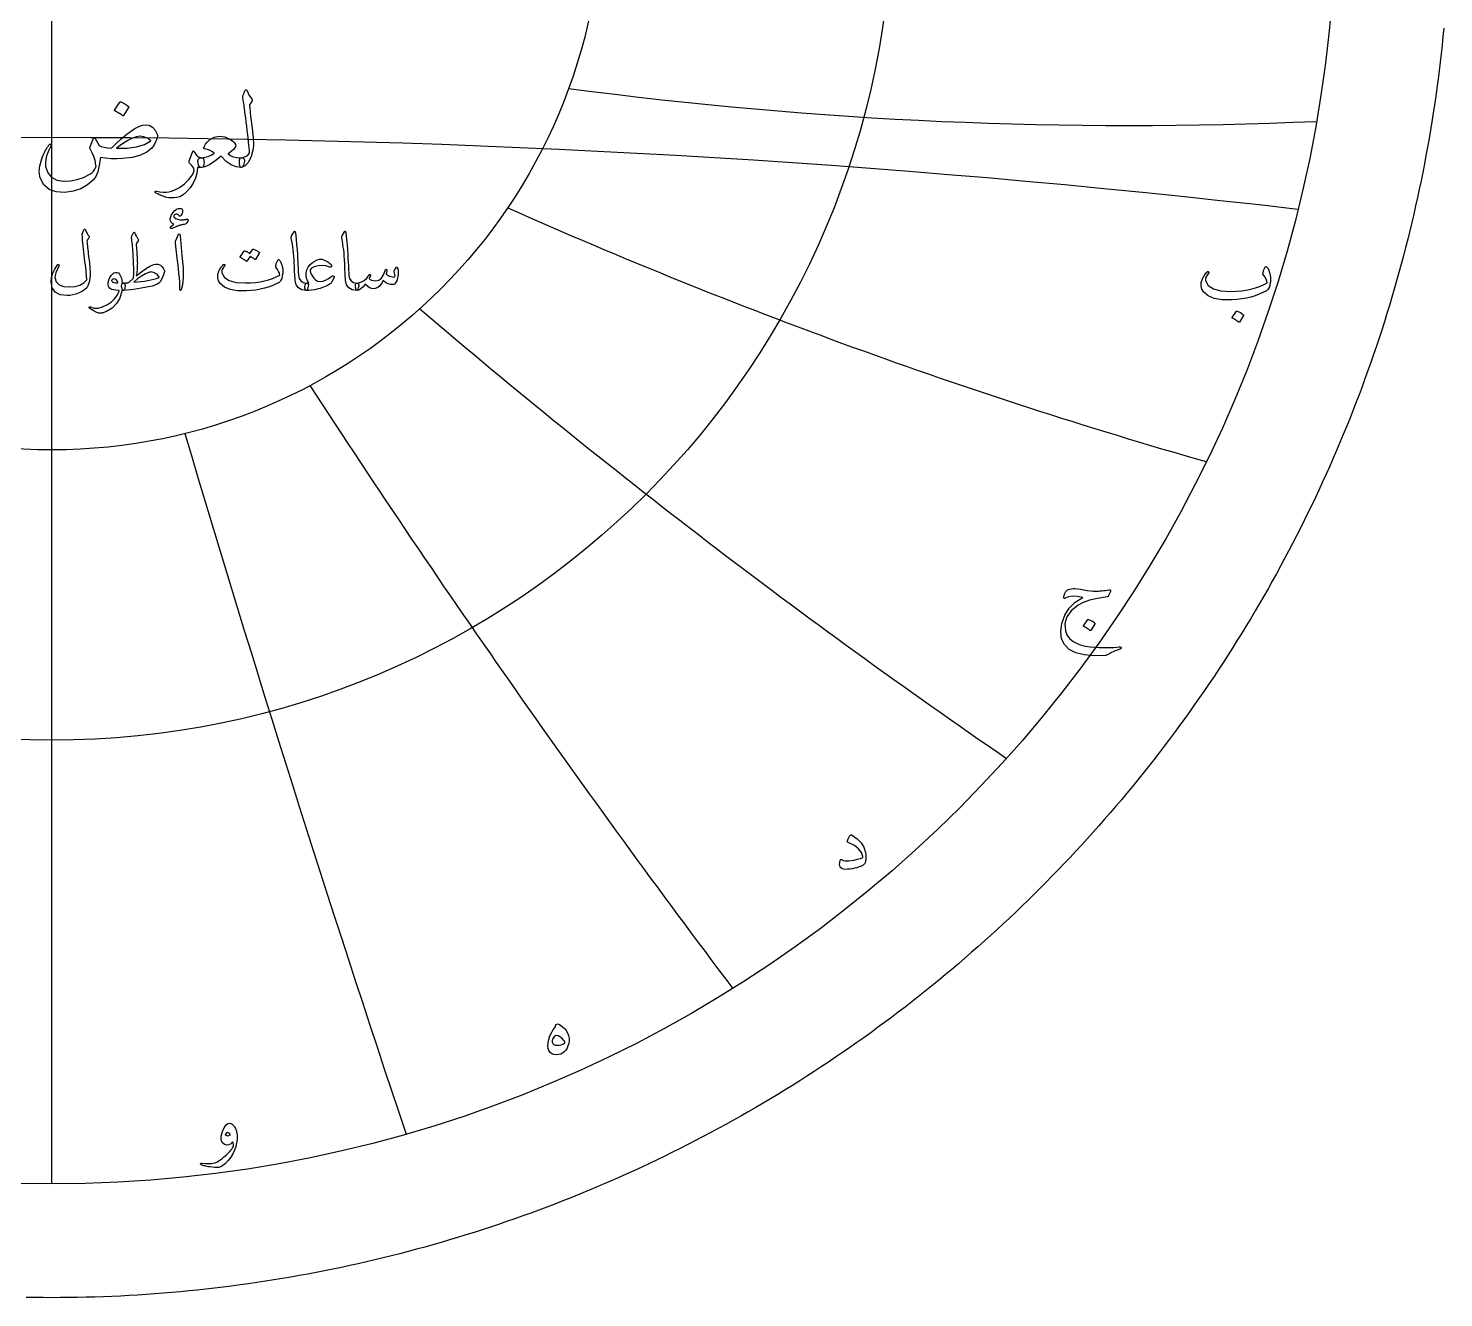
# Model space of a CAD drawing. Header units: millimetres. Extents: x -71 to 71, y -71 to 73.
# Drawn here: x -1.2 to 70.5, y -70.8 to -6.5 of the extents above; entities that cross this region are included whole.
import ezdxf

# ---------------------------------------------------------------- set-up
doc = ezdxf.new("R2010")
doc.units = ezdxf.units.MM
for name, color, linetype in [('CUT_OUTER', 1, 'Continuous'), ('ENGRAVE', 7, 'Continuous'), ('ENGRAVE_FINE', 8, 'Continuous'), ('TEXT', 5, 'Continuous')]:
    doc.layers.add(name, color=color, linetype=linetype)

msp = doc.modelspace()

# ---------------------------------------------------------------- linework, layer by layer
at = {"layer": 'CUT_OUTER'}
msp.add_lwpolyline([(70.463, -6.5037), (70.4218, -6.9359), (70.3779, -7.3679), (70.3313, -7.7996), (70.2822, -8.231), (70.2303, -8.6621), (70.1759, -9.0928), (70.1187, -9.5233), (70.059, -9.9533), (69.9966, -10.383), (69.9316, -10.8123), (69.8639, -11.2412), (69.7936, -11.6697), (69.7207, -12.0977), (69.6452, -12.5253), (69.567, -12.9524), (69.4862, -13.379), (69.4028, -13.8051), (69.3168, -14.2307), (69.2282, -14.6557), (69.137, -15.0802), (69.0431, -15.5042), (68.9467, -15.9275), (68.8477, -16.3502), (68.746, -16.7724), (68.6418, -17.1939), (68.535, -17.6147), (68.4257, -18.0349), (68.3137, -18.4544), (68.1992, -18.8733), (68.0821, -19.2914), (67.9625, -19.7087), (67.8403, -20.1254), (67.7155, -20.5413), (67.5882, -20.9564), (67.4583, -21.3707), (67.3259, -21.7842), (67.191, -22.1969), (67.0535, -22.6088), (66.9135, -23.0198), (66.771, -23.4299), (66.626, -23.8392), (66.4785, -24.2475), (66.3285, -24.655), (66.1759, -25.0615), (66.0209, -25.4671), (65.8634, -25.8717), (65.7034, -26.2753), (65.541, -26.678), (65.376, -27.0796), (65.2086, -27.4803), (65.0388, -27.8799), (64.8665, -28.2784), (64.6918, -28.6759), (64.5146, -29.0723), (64.335, -29.4676), (64.153, -29.8618), (63.9685, -30.2549), (63.7817, -30.6468), (63.5925, -31.0376), (63.4008, -31.4272), (63.2068, -31.8156), (63.0104, -32.2029), (62.8116, -32.5889), (62.6105, -32.9737), (62.407, -33.3572), (62.2011, -33.7395), (61.9929, -34.1205), (61.7824, -34.5003), (61.5695, -34.8787), (61.3544, -35.2558), (61.1369, -35.6316), (60.9171, -36.0061), (60.695, -36.3792), (60.4707, -36.7509), (60.244, -37.1213), (60.0151, -37.4902), (59.784, -37.8578), (59.5505, -38.2239), (59.3149, -38.5886), (59.077, -38.9518), (58.8369, -39.3135), (58.5945, -39.6738), (58.35, -40.0326), (58.1033, -40.3899), (57.8543, -40.7456), (57.6032, -41.0998), (57.35, -41.4525), (57.0946, -41.8036), (56.837, -42.1532), (56.5773, -42.5011), (56.3154, -42.8475), (56.0514, -43.1922), (55.7854, -43.5353), (55.5172, -43.8768), (55.2469, -44.2166), (54.9746, -44.5548), (54.7002, -44.8913), (54.4237, -45.226), (54.1451, -45.5591), (53.8646, -45.8905), (53.582, -46.2201), (53.2974, -46.548), (53.0108, -46.8742), (52.7222, -47.1986), (52.4316, -47.5212), (52.139, -47.842), (51.8444, -48.161), (51.548, -48.4782), (51.2495, -48.7936), (50.9492, -49.1072), (50.6469, -49.4188), (50.3427, -49.7287), (50.0366, -50.0366), (49.7287, -50.3427), (49.4188, -50.6469), (49.1072, -50.9492), (48.7936, -51.2495), (48.4782, -51.548), (48.161, -51.8444), (47.842, -52.139), (47.5212, -52.4316), (47.1986, -52.7222), (46.8742, -53.0108), (46.548, -53.2974), (46.2201, -53.582), (45.8905, -53.8646), (45.5591, -54.1451), (45.226, -54.4237), (44.8913, -54.7002), (44.5548, -54.9746), (44.2166, -55.2469), (43.8768, -55.5172), (43.5353, -55.7854), (43.1922, -56.0514), (42.8475, -56.3154), (42.5011, -56.5773), (42.1532, -56.837), (41.8036, -57.0946), (41.4525, -57.35), (41.0998, -57.6032), (40.7456, -57.8543), (40.3899, -58.1033), (40.0326, -58.35), (39.6738, -58.5945), (39.3135, -58.8369), (38.9518, -59.077), (38.5886, -59.3149), (38.2239, -59.5505), (37.8578, -59.784), (37.4902, -60.0151), (37.1213, -60.244), (36.7509, -60.4707), (36.3792, -60.695), (36.0061, -60.9171), (35.6316, -61.1369), (35.2558, -61.3544), (34.8787, -61.5695), (34.5003, -61.7824), (34.1205, -61.9929), (33.7395, -62.2011), (33.3572, -62.407), (32.9737, -62.6105), (32.5889, -62.8116), (32.2029, -63.0104), (31.8156, -63.2068), (31.4272, -63.4008), (31.0376, -63.5925), (30.6468, -63.7817), (30.2549, -63.9685), (29.8618, -64.153), (29.4676, -64.335), (29.0723, -64.5146), (28.6759, -64.6918), (28.2784, -64.8665), (27.8799, -65.0388), (27.4803, -65.2086), (27.0796, -65.376), (26.678, -65.541), (26.2753, -65.7034), (25.8717, -65.8634), (25.4671, -66.0209), (25.0615, -66.1759), (24.655, -66.3285), (24.2475, -66.4785), (23.8392, -66.626), (23.4299, -66.771), (23.0198, -66.9135), (22.6088, -67.0535), (22.1969, -67.191), (21.7842, -67.3259), (21.3707, -67.4583), (20.9564, -67.5882), (20.5413, -67.7155), (20.1254, -67.8403), (19.7087, -67.9625), (19.2914, -68.0821), (18.8733, -68.1992), (18.4544, -68.3137), (18.0349, -68.4257), (17.6147, -68.535), (17.1939, -68.6418), (16.7724, -68.746), (16.3502, -68.8477), (15.9275, -68.9467), (15.5042, -69.0431), (15.0802, -69.137), (14.6557, -69.2282), (14.2307, -69.3168), (13.8051, -69.4028), (13.379, -69.4862), (12.9524, -69.567), (12.5253, -69.6452), (12.0977, -69.7207), (11.6697, -69.7936), (11.2412, -69.8639), (10.8123, -69.9316), (10.383, -69.9966), (9.9533, -70.059), (9.5233, -70.1187), (9.0928, -70.1759), (8.6621, -70.2303), (8.231, -70.2822), (7.7996, -70.3313), (7.3679, -70.3779), (6.9359, -70.4218), (6.5037, -70.463), (6.0712, -70.5016), (5.6385, -70.5375), (5.2056, -70.5708), (4.7725, -70.6014), (4.3392, -70.6293), (3.9058, -70.6546), (3.4722, -70.6773), (3.0384, -70.6972), (2.6046, -70.7146), (2.1706, -70.7292), (1.7366, -70.7412), (1.3025, -70.7505), (0.8684, -70.7572), (0.4342, -70.7612), (0, -70.7625), (-0.4342, -70.7612), (-0.8684, -70.7572), (-1.3025, -70.7505)], dxfattribs=at)
at = {"layer": 'ENGRAVE'}
for points in [[(0, -65), (0, 65)], [(0, -65), (0, -27.8517)]]:
    msp.add_lwpolyline(points, dxfattribs=at)
for radius in [65, 42.5483, 27.8517]:
    msp.add_circle((0, 0), radius, dxfattribs=at)
for centre, radius, start, end in [((54.5227, 203.4815), 214.9135, 262.417015, 272.533859), ((131.6006, 227.939), 266.6182, 245.981211, 254.074686), ((248.0583, 248.0583), 353.3782, 229.514129, 235.584235), ((455.5937, 263.0372), 527.7922, 213.023024, 217.069762), ((1016.1392, 272.2737), 1052.8448, 196.5156277, 198.5389965)]:
    msp.add_arc(centre, radius, start, end, dxfattribs=at)
at = {"layer": 'ENGRAVE_FINE'}
msp.add_arc((0, -561.913), 549.8663, 83.412473, 96.587527, dxfattribs=at)
at = {"layer": 'TEXT'}
for points in [[(9.6718, -9.9263), (9.7089, -9.8365), (9.7378, -9.7654), (9.7584, -9.7128), (9.7708, -9.6788), (9.7804, -9.6571), (9.7927, -9.6416), (9.8079, -9.6323), (9.8258, -9.6293), (9.846, -9.6327), (9.8629, -9.643), (9.8763, -9.6602), (9.8862, -9.6843), (9.932, -9.8022), (9.9866, -9.9084), (10.0502, -10.0029), (10.1228, -10.0858), (10.143, -10.1122), (10.1489, -10.1421), (10.1403, -10.1755), (10.1173, -10.2123), (9.9963, -10.3828), (10.0045, -10.4591), (10.0127, -10.534), (10.021, -10.6076), (10.0292, -10.6798), (10.0375, -10.7506), (10.0457, -10.82), (10.054, -10.8881), (10.0623, -10.9548), (10.1382, -11.5721), (10.1846, -12.0548), (10.2015, -12.4026), (10.1888, -12.6158), (10.0849, -13.0025), (9.9495, -13.2881), (9.7824, -13.4727), (9.5838, -13.5563), (9.5782, -13.5563), (9.5728, -13.5563), (9.5672, -13.5563), (9.5618, -13.5563), (9.5291, -13.5253), (9.5081, -13.4545), (9.4988, -13.3438), (9.5013, -13.1933), (9.5064, -13.1376), (9.5219, -13.097), (9.5477, -13.0716), (9.5838, -13.0613), (9.7233, -13.0334), (9.8395, -12.9829), (9.9323, -12.9097), (10.0017, -12.8138), (9.9971, -12.6986), (9.9887, -12.5676), (9.9765, -12.4208), (9.9605, -12.2583), (9.9411, -12.0805), (9.9186, -11.8884), (9.893, -11.6818), (9.8643, -11.4608), (9.8378, -11.2435), (9.8134, -11.0483), (9.791, -10.875), (9.7708, -10.7238), (9.7532, -10.5945), (9.7391, -10.4873), (9.7285, -10.402), (9.7212, -10.3388), (9.6662, -10.0253), (9.6645, -9.9943), (9.6649, -9.9675), (9.6673, -9.9448), (9.6718, -9.9263)], [(3.4458, -10.2508), (3.4526, -10.2439), (3.4623, -10.2398), (3.4746, -10.2384), (3.4898, -10.2398), (3.5967, -10.2831), (3.6974, -10.336), (3.7919, -10.3986), (3.8803, -10.4708), (3.8888, -10.4818), (3.8926, -10.4928), (3.8916, -10.5038), (3.8857, -10.5148), (3.6273, -10.9328), (3.6176, -10.9427), (3.6052, -10.9451), (3.5901, -10.94), (3.5723, -10.9273), (3.5568, -10.9163), (3.5324, -10.8998), (3.499, -10.8778), (3.4567, -10.8503), (3.4048, -10.8173), (3.3426, -10.7788), (3.2701, -10.7348), (3.1873, -10.6853), (3.1762, -10.677), (3.1707, -10.6688), (3.1707, -10.6605), (3.1762, -10.6523)], [(4.7328, -11.3948), (4.9246, -11.4229), (5.0875, -11.513), (5.2216, -11.6649), (5.3268, -11.8788), (5.3384, -11.9606), (5.3295, -12.052), (5.2999, -12.1531), (5.2498, -12.2638), (5.192, -12.3703), (5.1398, -12.459), (5.093, -12.5298), (5.0518, -12.5828), (4.8111, -12.7808), (4.4853, -12.9348), (4.0741, -13.0448), (3.5777, -13.1108), (3.279, -13.1252), (2.9934, -13.119), (2.7208, -13.0922), (2.4612, -13.0448), (2.4001, -13.448), (2.321, -13.7721), (2.2241, -14.0172), (2.1093, -14.1833), (1.8081, -14.4393), (1.4657, -14.6301), (1.0821, -14.7556), (0.6573, -14.8158), (0.21, -14.7948), (-0.1471, -14.6659), (-0.4142, -14.429), (-0.5912, -14.0843), (-0.6064, -14.0308), (-0.6187, -13.9749), (-0.6284, -13.9167), (-0.6352, -13.856), (-0.6387, -13.7933), (-0.638, -13.7288), (-0.6332, -13.6626), (-0.6242, -13.5948), (-0.605, -13.4746), (-0.5802, -13.3562), (-0.55, -13.2395), (-0.5142, -13.1245), (-0.4733, -13.0116), (-0.4276, -12.9011), (-0.3771, -12.793), (-0.3217, -12.6873), (-0.2972, -12.6443), (-0.2729, -12.6034), (-0.249, -12.5645), (-0.2255, -12.5278), (-0.2026, -12.493), (-0.1808, -12.4604), (-0.16, -12.4298), (-0.1402, -12.4013), (-0.1262, -12.3851), (-0.1114, -12.3751), (-0.0959, -12.3713), (-0.0797, -12.3738), (-0.0626, -12.3803), (-0.0495, -12.3889), (-0.0406, -12.3995), (-0.0358, -12.4123), (-0.0344, -12.4267), (-0.0358, -12.4425), (-0.0399, -12.4597), (-0.0467, -12.4783), (-0.087, -12.5391), (-0.1251, -12.6061), (-0.1612, -12.6793), (-0.1952, -12.7588), (-0.2668, -12.9619), (-0.3107, -13.1534), (-0.3272, -13.3332), (-0.3163, -13.5013), (-0.2135, -13.8206), (-0.0261, -14.0526), (0.2458, -14.1973), (0.6022, -14.2548), (0.9467, -14.2386), (1.2815, -14.1736), (1.6067, -14.0598), (1.9223, -13.8973), (2.0175, -13.8295), (2.0996, -13.7474), (2.1687, -13.6508), (2.2248, -13.5398), (2.2313, -13.5243), (2.2344, -13.5054), (2.234, -13.483), (2.2302, -13.4573), (2.1818, -13.2111), (2.1189, -12.9953), (2.0415, -12.8096), (1.9497, -12.6543), (1.9315, -12.6257), (1.9209, -12.6006), (1.9178, -12.579), (1.9223, -12.5608), (2.0928, -12.1098), (2.1172, -12.0757), (2.1409, -12.0616), (2.1639, -12.0675), (2.1863, -12.0933), (2.3898, -12.4398), (2.4987, -12.4913), (2.6386, -12.5305), (2.8095, -12.5573), (3.0113, -12.5718), (3.2508, -12.3383), (3.4911, -12.1221), (3.7321, -11.9231), (3.9738, -11.7413), (4.2048, -11.5897), (4.4083, -11.4814), (4.5843, -11.4164), (4.7328, -11.3948)], [(5.0023, -12.2088), (4.8335, -12.0802), (4.6571, -12.0025), (4.4732, -11.9757), (4.2818, -11.9998), (4.0741, -12.073), (3.8362, -12.1936), (3.5681, -12.3617), (3.2698, -12.5773), (3.8132, -12.579), (4.2831, -12.5181), (4.6795, -12.3947), (5.0023, -12.2088)], [(9.5838, -13.0613), (9.6642, -13.0733), (9.7185, -13.1094), (9.7467, -13.1695), (9.7487, -13.2538), (9.7219, -13.384), (9.6855, -13.4779), (9.6394, -13.5353), (9.5838, -13.5563), (9.3304, -13.5332), (9.0764, -13.4311), (8.8217, -13.25), (8.5662, -12.9898), (8.2442, -13.2397), (7.9709, -13.4174), (7.7464, -13.5229), (7.5707, -13.5563), (7.5127, -13.5432), (7.4649, -13.504), (7.4274, -13.4387), (7.4003, -13.3473), (7.3923, -13.2263), (7.4181, -13.1383), (7.4776, -13.0833), (7.5707, -13.0613), (7.6555, -13.053), (7.7392, -13.0393), (7.8219, -13.02), (7.9035, -12.9953), (7.9841, -12.9647), (8.0637, -12.9279), (8.1422, -12.8849), (8.2197, -12.8358), (8.1245, -12.7581), (8.0094, -12.6955), (7.8743, -12.6481), (7.7193, -12.6158), (7.7052, -12.6099), (7.6959, -12.5979), (7.6914, -12.5797), (7.6918, -12.5553), (7.7179, -12.471), (7.7743, -12.3779), (7.8609, -12.2758), (7.9777, -12.1648), (8.2215, -12.0187), (8.4796, -11.9654), (8.7522, -12.0049), (9.0393, -12.1373), (9.1609, -12.2218), (9.2455, -12.305), (9.2929, -12.3868), (9.3033, -12.4673), (9.273, -12.5539), (9.1987, -12.6488), (9.0805, -12.7519), (8.9182, -12.8633), (9.0341, -12.9499), (9.1836, -13.0118), (9.3668, -13.0489), (9.5838, -13.0613)], [(6.9493, -13.2153), (7.1198, -12.7753), (7.1387, -12.7402), (7.1569, -12.723), (7.1744, -12.7237), (7.1913, -12.7423), (7.2373, -12.8193), (7.282, -12.8853), (7.3253, -12.9403), (7.3673, -12.9843), (7.4133, -13.0179), (7.4635, -13.042), (7.5178, -13.0564), (7.5762, -13.0613), (7.634, -13.0764), (7.6753, -13.1218), (7.7, -13.1974), (7.7083, -13.3033), (7.7, -13.4098), (7.6753, -13.4875), (7.634, -13.5363), (7.5762, -13.5563), (7.5319, -13.5583), (7.4869, -13.559), (7.4412, -13.5583), (7.3948, -13.5563), (7.3868, -13.5583), (7.3796, -13.5645), (7.3731, -13.5748), (7.3673, -13.5893), (7.3377, -13.8495), (7.2655, -14.1021), (7.1507, -14.3472), (6.9933, -14.5848), (6.8176, -14.7913), (6.6481, -14.9436), (6.4848, -15.0416), (6.3277, -15.0853), (6.1799, -15.0966), (6.0445, -15.0976), (5.9214, -15.0883), (5.8108, -15.0688), (5.7566, -15.0536), (5.6987, -15.0358), (5.637, -15.0151), (5.5715, -14.9918), (5.5026, -14.9649), (5.4306, -14.934), (5.3555, -14.8989), (5.2773, -14.8598), (5.2577, -14.8508), (5.2429, -14.8405), (5.2329, -14.8288), (5.2278, -14.8158), (5.2243, -14.7982), (5.225, -14.7841), (5.2298, -14.7735), (5.2387, -14.7663), (5.2504, -14.7597), (5.2635, -14.7566), (5.2779, -14.757), (5.2938, -14.7608), (5.467, -14.7958), (5.6293, -14.813), (5.7805, -14.8123), (5.9207, -14.7938), (6.0595, -14.7571), (6.1951, -14.7078), (6.3276, -14.6458), (6.457, -14.571), (6.5837, -14.4839), (6.7079, -14.3847), (6.8298, -14.2735), (6.9493, -14.1503), (7.039, -14.0378), (7.1101, -13.9261), (7.1627, -13.8151), (7.1967, -13.7048), (7.1868, -13.6278), (7.1459, -13.5398), (7.074, -13.4408), (6.9712, -13.3308), (6.9534, -13.307), (6.9437, -13.2799), (6.9424, -13.2493), (6.9493, -13.2153)], [(6.7506, -16.43), (6.6968, -16.4401), (6.6469, -16.4496), (6.6009, -16.4586), (6.5587, -16.4671), (6.5207, -16.4754), (6.4871, -16.4836), (6.4578, -16.4919), (6.4329, -16.5001), (6.4077, -16.5095), (6.3773, -16.5213), (6.3417, -16.5353), (6.3009, -16.5517), (6.255, -16.5706), (6.204, -16.5924), (6.1478, -16.617), (6.0864, -16.6445), (6.0614, -16.6528), (6.04, -16.6528), (6.0222, -16.6445), (6.0081, -16.628), (5.9996, -16.5875), (6.0235, -16.5403), (6.08, -16.4865), (6.1689, -16.4259), (6.1009, -16.3872), (6.0493, -16.3454), (6.0143, -16.3006), (5.9957, -16.2526), (5.9921, -16.1621), (6.0143, -16.0639), (6.0622, -15.9579), (6.1359, -15.8443), (6.2239, -15.7424), (6.3143, -15.672), (6.4074, -15.6331), (6.5031, -15.6256), (6.5564, -15.639), (6.5928, -15.6669), (6.6121, -15.7092), (6.6144, -15.7659), (6.6052, -15.8272), (6.5897, -15.8834), (6.568, -15.9345), (6.5402, -15.9804), (6.5123, -16.0126), (6.4866, -16.0268), (6.4628, -16.0229), (6.4412, -16.001), (6.4164, -15.9683), (6.3876, -15.9443), (6.3546, -15.9291), (6.3174, -15.9226), (6.2785, -15.9226), (6.2442, -15.9309), (6.2146, -15.9474), (6.1896, -15.9721), (6.1713, -16.002), (6.1658, -16.0299), (6.1733, -16.0557), (6.1937, -16.0794), (6.27, -16.1358), (6.3628, -16.1773), (6.4721, -16.2039), (6.5979, -16.2155), (6.6089, -16.2151), (6.6211, -16.214), (6.6347, -16.212), (6.6495, -16.2093), (6.6656, -16.2061), (6.683, -16.2026), (6.7017, -16.1989), (6.7217, -16.1949), (6.7433, -16.1909), (6.7629, -16.1871), (6.7805, -16.1837), (6.7959, -16.1804), (6.8096, -16.1777), (6.8217, -16.1758), (6.8323, -16.1746), (6.8413, -16.1743), (6.8583, -16.1761), (6.8723, -16.1815), (6.8831, -16.1905), (6.8908, -16.2031), (6.8957, -16.2152), (6.898, -16.2268), (6.8978, -16.2379), (6.8949, -16.2485), (6.855, -16.3233), (6.8176, -16.3784), (6.7828, -16.414), (6.7506, -16.43)], [(1.6191, -16.7105), (1.6263, -16.6979), (1.6356, -16.6888), (1.6469, -16.6834), (1.6603, -16.6816), (1.6737, -16.6839), (1.6851, -16.6909), (1.6943, -16.7025), (1.7016, -16.7188), (1.74, -16.8134), (1.781, -16.8951), (1.8245, -16.9639), (1.8707, -17.0199), (1.8844, -17.04), (1.8882, -17.0632), (1.8823, -17.0895), (1.8666, -17.1189), (1.8565, -17.1331), (1.847, -17.1467), (1.8379, -17.1599), (1.8294, -17.1725), (1.8214, -17.1844), (1.814, -17.1952), (1.807, -17.205), (1.8006, -17.2138), (1.7897, -17.2297), (1.782, -17.2488), (1.7774, -17.271), (1.7758, -17.2963), (1.7807, -17.3675), (1.7872, -17.4453), (1.7951, -17.5294), (1.8047, -17.6201), (1.8155, -17.7171), (1.8274, -17.8206), (1.8403, -17.9306), (1.8542, -18.047), (1.8698, -18.1631), (1.8836, -18.2723), (1.8956, -18.3746), (1.9058, -18.4698), (1.9144, -18.5584), (1.9217, -18.6405), (1.9278, -18.7162), (1.9326, -18.7854), (1.938, -18.9903), (1.9212, -19.1845), (1.8823, -19.3678), (1.8212, -19.5403), (1.7616, -19.6416), (1.6696, -19.7352), (1.5451, -19.821), (1.3881, -19.8991), (1.2179, -19.9638), (1.0581, -20.0095), (0.9085, -20.036), (0.7693, -20.0435), (0.4208, -19.9956), (0.1712, -19.8641), (0.0206, -19.6491), (-0.0309, -19.3505), (-0.0129, -19.128), (0.0454, -18.9102), (0.1439, -18.6969), (0.2826, -18.4884), (0.2931, -18.4763), (0.3042, -18.4688), (0.3158, -18.4659), (0.3279, -18.4678), (0.3408, -18.4727), (0.3506, -18.4791), (0.3573, -18.4871), (0.3609, -18.4966), (0.3635, -18.5108), (0.363, -18.5245), (0.3594, -18.5376), (0.3527, -18.5503), (0.2581, -18.7346), (0.1928, -18.8916), (0.157, -19.0213), (0.1506, -19.1236), (0.2194, -19.3441), (0.3682, -19.498), (0.5968, -19.5854), (0.9054, -19.6063), (1.1836, -19.5761), (1.42, -19.5062), (1.6147, -19.3967), (1.7676, -19.2474), (1.7643, -19.1753), (1.7588, -19.0911), (1.7509, -18.9949), (1.7408, -18.8864), (1.728, -18.7657), (1.7124, -18.6322), (1.694, -18.4862), (1.6727, -18.3275), (1.6526, -18.1638), (1.6335, -18.0027), (1.6155, -17.8441), (1.5984, -17.6881), (1.5827, -17.5347), (1.5685, -17.3839), (1.5559, -17.2357), (1.5448, -17.09), (1.5283, -16.9498), (1.5291, -16.9338), (1.5314, -16.9188), (1.5353, -16.9049), (1.5407, -16.892)], [(4.1353, -16.859), (4.1451, -16.8484), (4.1539, -16.8415), (4.1616, -16.8381), (4.1683, -16.8384), (4.1763, -16.842), (4.1838, -16.8487), (4.1907, -16.8585), (4.1972, -16.8714), (4.2234, -16.9271), (4.2482, -16.9786), (4.2718, -17.0261), (4.2941, -17.0694), (4.3154, -17.1081), (4.3359, -17.1416), (4.3556, -17.1699), (4.3746, -17.1931), (4.3885, -17.2122), (4.3931, -17.2323), (4.3885, -17.2535), (4.3746, -17.2756), (4.2921, -17.3788), (4.2815, -17.3965), (4.2745, -17.4169), (4.2712, -17.4399), (4.2714, -17.4654), (4.2848, -17.66), (4.2962, -17.8315), (4.3055, -17.9797), (4.3127, -18.1048), (4.3181, -18.2068), (4.322, -18.2863), (4.3243, -18.343), (4.3251, -18.377), (4.3242, -18.4776), (4.3215, -18.5729), (4.3169, -18.6632), (4.3106, -18.7483), (4.3028, -18.8282), (4.2936, -18.9029), (4.2832, -18.9726), (4.2714, -19.037), (4.5517, -18.8225), (4.7943, -18.6575), (4.9992, -18.542), (5.1666, -18.476), (5.2411, -18.4585), (5.3078, -18.4513), (5.3669, -18.4543), (5.4182, -18.4678), (5.4906, -18.5054), (5.5595, -18.5647), (5.6247, -18.6456), (5.6863, -18.7483), (5.6959, -18.7727), (5.6997, -18.8008), (5.6979, -18.8326), (5.6904, -18.8679), (5.6494, -18.9947), (5.6007, -19.1154), (5.5443, -19.2298), (5.4801, -19.3381), (5.4177, -19.4077), (5.3295, -19.4681), (5.2155, -19.5191), (5.0758, -19.5609), (4.8888, -19.6023), (4.703, -19.6398), (4.5186, -19.6734), (4.3354, -19.7032), (4.1537, -19.7288), (3.9739, -19.7501), (3.7959, -19.767), (3.6197, -19.7795), (3.5998, -19.7738), (3.5815, -19.7568), (3.5648, -19.7285), (3.5496, -19.6888), (3.5362, -19.64), (3.5289, -19.5928), (3.5279, -19.5472), (3.5331, -19.5031), (3.5447, -19.4647), (3.563, -19.4361), (3.588, -19.4173), (3.6197, -19.4083), (3.6618, -19.4059), (3.7017, -19.4031), (3.7392, -19.3997), (3.7744, -19.3959), (3.8072, -19.392), (3.8378, -19.3887), (3.866, -19.3858), (3.8919, -19.3835), (4.1229, -19.1608), (4.125, -19.1511), (4.1271, -19.1386), (4.1291, -19.1232), (4.1312, -19.1051), (4.1333, -19.0841), (4.1353, -19.0602), (4.1374, -19.0335), (4.1394, -19.004), (4.1412, -18.9719), (4.1425, -18.9375), (4.1433, -18.9007), (4.1436, -18.8617), (4.1436, -18.8206), (4.1436, -18.7776), (4.1436, -18.7329), (4.1436, -18.6864), (4.143, -18.6338), (4.1415, -18.5709), (4.1389, -18.4977), (4.1353, -18.4141), (4.1307, -18.3208), (4.125, -18.2182), (4.1183, -18.1063), (4.1106, -17.9851), (4.0928, -17.7162), (4.0765, -17.5035), (4.0618, -17.347), (4.0487, -17.2468), (4.0381, -17.1823), (4.0312, -17.1333), (4.0278, -17.0998), (4.0281, -17.0818), (4.0406, -17.0477), (4.0533, -17.0158), (4.0663, -16.9858), (4.0796, -16.958), (4.0932, -16.9317), (4.107, -16.9064), (4.121, -16.8822), (4.1353, -16.859)], [(6.3752, -17.0158), (6.4146, -16.9394), (6.4463, -16.9126), (6.4703, -16.9353), (6.4866, -17.0075), (6.5814, -18.0181), (6.6379, -18.6384), (6.6505, -19.1339), (6.6193, -19.5047), (6.5443, -19.7506), (6.5306, -19.7707), (6.5185, -19.7816), (6.508, -19.7831), (6.4989, -19.7754), (6.4917, -19.7633), (6.4866, -19.7475), (6.4835, -19.7282), (6.4824, -19.7053), (6.4824, -19.5266), (6.4742, -19.3371), (6.4577, -19.1368), (6.4329, -18.9256), (6.4275, -18.8705), (6.4113, -18.7214), (6.3842, -18.4786), (6.3463, -18.1419), (6.2556, -17.3953), (6.2535, -17.3556), (6.2556, -17.3189), (6.2618, -17.2854), (6.2721, -17.255)], [(12.2657, -16.8095), (12.2737, -16.7971), (12.2812, -16.7889), (12.2881, -16.7848), (12.2946, -16.7848), (12.3044, -16.7902), (12.3131, -16.8064), (12.3209, -16.8335), (12.3276, -16.8714), (12.3616, -17.1795), (12.3894, -17.4643), (12.4111, -17.726), (12.4266, -17.9645), (12.4365, -18.1684), (12.4456, -18.3512), (12.454, -18.5129), (12.4616, -18.6534), (12.4682, -18.7727), (12.4735, -18.871), (12.4775, -18.9481), (12.4802, -19.004), (12.5168, -19.1716), (12.5978, -19.2948), (12.723, -19.3737), (12.8927, -19.4083), (12.9399, -19.4206), (12.97, -19.4495), (12.9832, -19.4949), (12.9793, -19.5568), (12.96, -19.6542), (12.9391, -19.7238), (12.9167, -19.7656), (12.8927, -19.7795), (12.654, -19.7481), (12.4781, -19.6537), (12.3652, -19.4964), (12.3152, -19.2763), (12.3073, -19.1709), (12.3002, -19.0654), (12.2939, -18.9595), (12.2884, -18.8534), (12.2833, -18.7471), (12.2786, -18.6405), (12.2741, -18.5336), (12.2698, -18.4265), (12.2621, -18.2222), (12.2513, -18.0382), (12.2373, -17.8747), (12.2203, -17.7314), (12.2002, -17.5939), (12.177, -17.4473), (12.1507, -17.2917), (12.1213, -17.1271), (12.1174, -17.0975), (12.1182, -17.0704), (12.1236, -17.0459), (12.1337, -17.024)], [(14.8191, -16.8095), (14.8271, -16.7971), (14.8345, -16.7889), (14.8415, -16.7848), (14.8479, -16.7848), (14.8577, -16.7902), (14.8665, -16.8064), (14.8742, -16.8335), (14.8809, -16.8714), (14.915, -17.1795), (14.9428, -17.4643), (14.9645, -17.726), (14.9799, -17.9645), (14.9899, -18.1684), (14.999, -18.3512), (15.0074, -18.5129), (15.015, -18.6534), (15.0216, -18.7727), (15.0269, -18.871), (15.0309, -18.9481), (15.0336, -19.004), (15.0702, -19.1716), (15.1511, -19.2948), (15.2764, -19.3737), (15.4461, -19.4083), (15.4932, -19.4206), (15.5234, -19.4495), (15.5366, -19.4949), (15.5327, -19.5568), (15.5134, -19.6542), (15.4925, -19.7238), (15.47, -19.7656), (15.4461, -19.7795), (15.2073, -19.7481), (15.0315, -19.6537), (14.9186, -19.4964), (14.8686, -19.2763), (14.8607, -19.1709), (14.8536, -19.0654), (14.8473, -18.9595), (14.8418, -18.8534), (14.8367, -18.7471), (14.832, -18.6405), (14.8274, -18.5336), (14.8232, -18.4265), (14.8155, -18.2222), (14.8046, -18.0382), (14.7907, -17.8747), (14.7737, -17.7314), (14.7536, -17.5939), (14.7304, -17.4473), (14.7041, -17.2917), (14.6747, -17.1271), (14.6708, -17.0975), (14.6716, -17.0704), (14.677, -17.0459), (14.6871, -17.024)], [(10.1702, -17.6964), (10.1753, -17.6912), (10.1826, -17.6881), (10.1918, -17.6871), (10.2032, -17.6881), (10.2438, -17.7033), (10.2831, -17.7201), (10.3211, -17.7384), (10.3579, -17.7583), (10.3936, -17.7799), (10.4285, -17.8036), (10.4627, -17.8294), (10.4961, -17.8573), (10.5025, -17.8658), (10.5053, -17.8748), (10.5046, -17.8843), (10.5002, -17.8944), (10.3022, -18.2079), (10.2968, -18.212), (10.2888, -18.212), (10.2782, -18.2079), (10.2651, -18.1996), (10.256, -18.192), (10.2413, -18.1816), (10.221, -18.1683), (10.1949, -18.1522), (10.163, -18.133), (10.1248, -18.1104), (10.0805, -18.0845), (10.0299, -18.0553), (9.8732, -18.2986), (9.866, -18.3061), (9.8567, -18.3079), (9.8453, -18.304), (9.8319, -18.2945), (9.8203, -18.2863), (9.802, -18.2739), (9.777, -18.2574), (9.7453, -18.2368), (9.7064, -18.212), (9.6597, -18.1831), (9.6053, -18.1501), (9.5432, -18.113), (9.5367, -18.1068), (9.5339, -18.1006), (9.5347, -18.0944), (9.5391, -18.0883), (9.7412, -17.7871), (9.7463, -17.782), (9.7536, -17.7789), (9.7628, -17.7778), (9.7742, -17.7789), (9.8087, -17.7901), (9.8422, -17.8031), (9.8747, -17.8179), (9.9062, -17.8346), (9.9366, -17.8527), (9.966, -17.8722), (9.9944, -17.893), (10.0217, -17.915)], [(11.5149, -18.245), (11.5427, -18.2798), (11.568, -18.3182), (11.5911, -18.3602), (11.6119, -18.4059), (11.6303, -18.4549), (11.6464, -18.5069), (11.6602, -18.5621), (11.6717, -18.6204), (11.6866, -18.7374), (11.6903, -18.8534), (11.6825, -18.9684), (11.6634, -19.0824), (11.6346, -19.184), (11.5974, -19.2659), (11.5521, -19.3283), (11.4984, -19.3711), (11.3283, -19.4611), (11.1478, -19.5413), (10.957, -19.6117), (10.7559, -19.6723), (10.5445, -19.7225), (10.3228, -19.762), (10.0908, -19.7906), (9.8484, -19.8084), (9.3942, -19.8037), (9.0214, -19.7403), (8.73, -19.6181), (8.5202, -19.4371), (8.4341, -19.2956), (8.3944, -19.1432), (8.4011, -18.98), (8.4542, -18.806), (8.4721, -18.7685), (8.4929, -18.7302), (8.5164, -18.6911), (8.5429, -18.6513), (8.5721, -18.6107), (8.6042, -18.5693), (8.6392, -18.5272), (8.6769, -18.4843), (8.6896, -18.4721), (8.7027, -18.4647), (8.7164, -18.4618), (8.7306, -18.4636), (8.7401, -18.4672), (8.7481, -18.4739), (8.7545, -18.4837), (8.7594, -18.4966), (8.7618, -18.5087), (8.7605, -18.5203), (8.7556, -18.5314), (8.7471, -18.542), (8.7117, -18.584), (8.68, -18.6276), (8.6519, -18.6727), (8.6274, -18.7194), (8.6107, -18.764), (8.6017, -18.807), (8.6004, -18.8485), (8.6068, -18.8885), (8.7357, -19.1218), (8.9781, -19.2855), (9.3338, -19.3796), (9.8031, -19.4041), (10.061, -19.3942), (10.3068, -19.3727), (10.5405, -19.3395), (10.7621, -19.2948), (10.9719, -19.2385), (11.17, -19.1706), (11.3565, -19.091), (11.5314, -18.9999), (11.5144, -18.9148), (11.4758, -18.8204), (11.4154, -18.7168), (11.3334, -18.6039), (11.3309, -18.5931), (11.3314, -18.5729), (11.335, -18.5436), (11.3417, -18.5049), (11.3435, -18.501), (11.3448, -18.4977), (11.3456, -18.4948), (11.3458, -18.4925), (11.3592, -18.4399), (11.3788, -18.3811), (11.4046, -18.3162), (11.4366, -18.245), (11.4507, -18.2233), (11.4685, -18.2161), (11.4899, -18.2233), (11.5149, -18.245)], [(14.2828, -19.1071), (14.1714, -19.3546), (14.1573, -19.3791), (14.1436, -19.399), (14.1304, -19.4142), (14.1178, -19.4248), (14.0536, -19.4687), (13.9848, -19.5098), (13.9113, -19.5481), (13.8332, -19.5836), (13.7507, -19.6167), (13.6641, -19.648), (13.5733, -19.6775), (13.4784, -19.7053), (13.3011, -19.7486), (13.1443, -19.7754), (13.0082, -19.7857), (12.8927, -19.7795), (12.8486, -19.7594), (12.8195, -19.7197), (12.8053, -19.6604), (12.8061, -19.5815), (12.8166, -19.5103), (12.8318, -19.4578), (12.8517, -19.4237), (12.8762, -19.4083), (12.8803, -19.4083), (12.8844, -19.4083), (12.8886, -19.4083), (12.8927, -19.4083), (12.9234, -19.4113), (12.9535, -19.4124), (12.9832, -19.4113), (13.0123, -19.4083), (12.9623, -19.3343), (12.9236, -19.2525), (12.8963, -19.1631), (12.8803, -19.0659), (12.878, -18.8919), (12.9082, -18.7369), (12.9708, -18.601), (13.0659, -18.4843), (13.1884, -18.3752), (13.3083, -18.2914), (13.4256, -18.2329), (13.5403, -18.1996), (13.6641, -18.1999), (13.8043, -18.246), (13.9611, -18.3381), (14.1343, -18.476), (14.1539, -18.4974), (14.1632, -18.5203), (14.1622, -18.5448), (14.1508, -18.5709), (14.1346, -18.591), (14.1147, -18.6018), (14.0913, -18.6034), (14.0642, -18.5956), (13.8701, -18.5394), (13.6754, -18.5193), (13.4802, -18.5353), (13.2846, -18.5874), (13.207, -18.6201), (13.1474, -18.6565), (13.1059, -18.6964), (13.0824, -18.74), (13.0768, -18.7952), (13.0928, -18.8658), (13.1304, -18.9519), (13.1897, -19.0535), (13.2619, -19.1561), (13.3299, -19.2329), (13.3939, -19.284), (13.4537, -19.3093), (13.5839, -19.3221), (13.7146, -19.3072), (13.8458, -19.2644), (13.9776, -19.1938), (14.0972, -19.1113), (14.1591, -19.0721), (14.2086, -19.0494), (14.2457, -19.0432), (14.2704, -19.0535), (14.2805, -19.0661), (14.2859, -19.0793), (14.2867, -19.0929), (14.2828, -19.1071)], [(17.4467, -18.6039), (17.4557, -18.5977), (17.4663, -18.5998), (17.4784, -18.6101), (17.4921, -18.6286), (17.5068, -18.6601), (17.5178, -18.7049), (17.5253, -18.7632), (17.5292, -18.8349), (17.5305, -18.9163), (17.5261, -18.9958), (17.516, -19.0731), (17.5003, -19.1484), (17.4544, -19.2948), (17.4034, -19.4), (17.3472, -19.4639), (17.2858, -19.4866), (17.1407, -19.4781), (17.0063, -19.4402), (16.8829, -19.3729), (16.7702, -19.2763), (16.6928, -19.4286), (16.6011, -19.5475), (16.4948, -19.6328), (16.3742, -19.6846), (16.2476, -19.696), (16.1195, -19.664), (15.9898, -19.5887), (15.8586, -19.4701), (15.7523, -19.6055), (15.6482, -19.7022), (15.5461, -19.7602), (15.4461, -19.7795), (15.426, -19.7682), (15.4069, -19.7341), (15.3888, -19.6774), (15.3718, -19.598), (15.3656, -19.5196), (15.3759, -19.4619), (15.4028, -19.4248), (15.4461, -19.4083), (15.6363, -19.3652), (15.8029, -19.2814), (15.9457, -19.1569), (16.0648, -18.9916), (16.0713, -18.9826), (16.0782, -18.9762), (16.0857, -18.9723), (16.0937, -18.971), (16.1035, -18.972), (16.1123, -18.9751), (16.12, -18.9803), (16.1267, -18.9875), (16.1306, -19.0097), (16.1215, -19.0473), (16.0996, -19.1004), (16.0648, -19.169), (16.1104, -19.2219), (16.1813, -19.2608), (16.2775, -19.2858), (16.3989, -19.2969), (16.5503, -19.2652), (16.6825, -19.1618), (16.7957, -18.9867), (16.8898, -18.74), (16.8945, -18.7274), (16.9001, -18.7183), (16.9068, -18.7129), (16.9146, -18.7111), (16.9262, -18.7122), (16.9362, -18.7153), (16.9447, -18.7204), (16.9517, -18.7276), (16.9568, -18.7379), (16.9599, -18.7483), (16.961, -18.7586), (16.9599, -18.7689), (16.9187, -18.9421), (16.9669, -18.9849), (17.0249, -19.0226), (17.0927, -19.0551), (17.1703, -19.0824), (17.2459, -19.1002), (17.3033, -19.104), (17.3428, -19.094), (17.3642, -19.07), (17.3711, -19.0334), (17.3673, -18.9813), (17.3526, -18.9138), (17.3271, -18.8308), (17.3314, -18.8073), (17.3528, -18.7617), (17.3913, -18.6939), (17.4467, -18.6039)], [(61.51, -18.5948), (61.5395, -18.6319), (61.5666, -18.6729), (61.5912, -18.7177), (61.6134, -18.7664), (61.633, -18.8186), (61.6502, -18.8742), (61.6649, -18.933), (61.6772, -18.9952), (61.6931, -19.12), (61.697, -19.2438), (61.6887, -19.3664), (61.6684, -19.488), (61.6376, -19.5963), (61.598, -19.6838), (61.5496, -19.7503), (61.4924, -19.796), (61.3109, -19.892), (61.1184, -19.9775), (60.9149, -20.0526), (60.7004, -20.1172), (60.4749, -20.1708), (60.2384, -20.2129), (59.9909, -20.2434), (59.7324, -20.2624), (59.2478, -20.2574), (58.8502, -20.1898), (58.5394, -20.0594), (58.3156, -19.8664), (58.2237, -19.7154), (58.1814, -19.5529), (58.1885, -19.3788), (58.2452, -19.1932), (58.2643, -19.1532), (58.2864, -19.1123), (58.3116, -19.0707), (58.3398, -19.0282), (58.371, -18.9849), (58.4052, -18.9407), (58.4425, -18.8958), (58.4828, -18.85), (58.4962, -18.8371), (58.5103, -18.8291), (58.5248, -18.8261), (58.54, -18.828), (58.5501, -18.8318), (58.5587, -18.839), (58.5655, -18.8494), (58.5708, -18.8632), (58.5732, -18.8761), (58.5719, -18.8885), (58.5666, -18.9003), (58.5576, -18.9116), (58.5199, -18.9564), (58.4861, -19.0029), (58.4561, -19.051), (58.43, -19.1008), (58.4121, -19.1484), (58.4025, -19.1943), (58.4011, -19.2386), (58.408, -19.2812), (58.5455, -19.5301), (58.804, -19.7047), (59.1835, -19.8051), (59.684, -19.8312), (59.9591, -19.8206), (60.2213, -19.7976), (60.4706, -19.7623), (60.707, -19.7146), (60.9307, -19.6545), (61.142, -19.582), (61.341, -19.4972), (61.5276, -19.4), (61.5094, -19.3092), (61.4682, -19.2086), (61.4038, -19.098), (61.3164, -18.9776), (61.3136, -18.966), (61.3142, -18.9446), (61.318, -18.9132), (61.3252, -18.872), (61.3271, -18.8679), (61.3285, -18.8643), (61.3293, -18.8613), (61.3296, -18.8588), (61.3439, -18.8027), (61.3648, -18.74), (61.3923, -18.6707), (61.4264, -18.5948), (61.4415, -18.5717), (61.4605, -18.564), (61.4833, -18.5717), (61.51, -18.5948)], [(3.5372, -19.8249), (3.4405, -20.1644), (3.2783, -20.4488), (3.0507, -20.678), (2.7576, -20.852), (2.7166, -20.8697), (2.6761, -20.8855), (2.6361, -20.8996), (2.5967, -20.9118), (2.558, -20.922), (2.5204, -20.9299), (2.4838, -20.9354), (2.4482, -20.9386), (2.3595, -20.926), (2.2419, -20.8798), (2.0955, -20.8002), (1.9202, -20.687), (1.9014, -20.6708), (1.8903, -20.655), (1.8869, -20.6398), (1.8913, -20.6251), (1.9011, -20.6138), (1.914, -20.6086), (1.93, -20.6097), (1.9491, -20.6169), (2.1313, -20.6759), (2.3358, -20.6757), (2.5624, -20.6161), (2.8112, -20.4973), (3.0143, -20.3593), (3.1824, -20.1972), (3.3155, -20.0108), (3.4134, -19.8001), (3.4127, -19.7927), (3.4103, -19.7867), (3.4065, -19.7823), (3.4011, -19.7795), (3.259, -19.7713), (3.1381, -19.7548), (3.0383, -19.73), (2.9597, -19.697), (2.8988, -19.646), (2.8607, -19.5753), (2.8452, -19.4851), (2.8524, -19.3753), (2.8548, -19.3607), (2.8576, -19.3459), (2.8609, -19.3308), (2.8648, -19.3154), (2.8692, -19.2996), (2.8741, -19.283), (2.8795, -19.2656), (2.8854, -19.2474), (2.9339, -19.1296), (2.9927, -19.0318), (3.0618, -18.9542), (3.1412, -18.8968), (3.2224, -18.8653), (3.2969, -18.8658), (3.3647, -18.8983), (3.4258, -18.9628), (3.4792, -19.0525), (3.5197, -19.1566), (3.5472, -19.2752), (3.5619, -19.4083), (3.5701, -19.4081), (3.5779, -19.4077), (3.5855, -19.4071), (3.5929, -19.4062), (3.6002, -19.4053), (3.6078, -19.4046), (3.6157, -19.4043), (3.6238, -19.4041), (3.6517, -19.4101), (3.6733, -19.4278), (3.6888, -19.4575), (3.6981, -19.499), (3.7019, -19.5446), (3.7012, -19.5908), (3.6957, -19.6374), (3.6857, -19.6846), (3.6725, -19.7261), (3.6578, -19.7558), (3.6416, -19.7736), (3.6238, -19.7795), (3.5454, -19.7795), (3.5449, -19.787), (3.5434, -19.797), (3.5408, -19.8097), (3.5372, -19.8249)], [(3.3392, -19.3629), (3.2959, -19.2873), (3.2484, -19.234), (3.1969, -19.2028), (3.1412, -19.1938), (3.1079, -19.2025), (3.0783, -19.2164), (3.0522, -19.2355), (3.0298, -19.2598), (3.0226, -19.2726), (3.0216, -19.2866), (3.0267, -19.3015), (3.0381, -19.3175), (3.0806, -19.3549), (3.1422, -19.3804), (3.2229, -19.3941), (3.3227, -19.3959), (3.333, -19.3938), (3.3392, -19.3876), (3.3413, -19.3773), (3.3392, -19.3629)], [(5.0222, -18.8473), (5.0013, -18.848), (4.9799, -18.8503), (4.958, -18.8542), (4.9356, -18.8596), (4.7329, -18.9393), (4.5334, -19.0504), (4.3369, -19.193), (4.1436, -19.367), (4.3367, -19.349), (4.52, -19.3278), (4.6935, -19.3036), (4.8572, -19.2763), (5.0111, -19.2456), (5.1552, -19.2113), (5.2895, -19.1734), (5.4141, -19.1319), (5.4257, -19.127), (5.4316, -19.1205), (5.4319, -19.1125), (5.4264, -19.103), (5.3377, -18.9942), (5.2408, -18.9153), (5.1356, -18.8663), (5.0222, -18.8473)], [(59.9744, -20.8344), (59.9799, -20.8289), (59.9876, -20.8256), (59.9975, -20.8245), (60.0096, -20.8256), (60.0951, -20.8602), (60.1757, -20.9026), (60.2513, -20.9526), (60.322, -21.0104), (60.3288, -21.0192), (60.3319, -21.028), (60.331, -21.0368), (60.3264, -21.0456), (60.1196, -21.38), (60.1119, -21.388), (60.102, -21.3899), (60.0899, -21.3858), (60.0756, -21.3756), (60.0632, -21.3668), (60.0437, -21.3536), (60.017, -21.336), (59.9832, -21.314), (59.9416, -21.2876), (59.8919, -21.2568), (59.8338, -21.2216), (59.7676, -21.182), (59.7588, -21.1754), (59.7544, -21.1688), (59.7544, -21.1622), (59.7588, -21.1556)], [(53.5858, -35.0161), (53.4802, -35.2537), (53.4706, -35.2694), (53.4593, -35.2812), (53.4464, -35.2892), (53.4318, -35.2933), (52.9437, -35.3703), (52.5353, -35.4649), (52.2067, -35.5771), (51.9578, -35.7069), (51.6088, -35.9915), (51.3847, -36.3042), (51.2854, -36.6449), (51.311, -37.0137), (51.3886, -37.2133), (51.52, -37.3899), (51.7054, -37.5433), (51.9446, -37.6737), (52.1126, -37.732), (52.3219, -37.7793), (52.5724, -37.8156), (52.8642, -37.8409), (53.0193, -37.8483), (53.1722, -37.853), (53.3229, -37.8549), (53.4714, -37.8541), (53.6172, -37.8508), (53.7596, -37.8453), (53.8988, -37.8376), (54.0346, -37.8277), (54.0665, -37.8255), (54.0918, -37.8277), (54.1105, -37.8343), (54.1226, -37.8453), (54.1292, -37.8588), (54.1314, -37.8728), (54.1292, -37.8874), (54.1226, -37.9025), (54.1178, -37.9106), (54.1122, -37.9173), (54.1057, -37.9227), (54.0984, -37.9267), (54.0906, -37.9301), (54.0825, -37.9338), (54.0741, -37.9378), (54.0654, -37.9421), (53.9386, -37.9825), (53.8267, -38.0246), (53.7296, -38.0683), (53.6474, -38.1137), (53.5948, -38.1464), (53.5468, -38.1742), (53.5035, -38.197), (53.4648, -38.2149), (53.4314, -38.2286), (53.4038, -38.2391), (53.3819, -38.2462), (53.3658, -38.2501), (52.7641, -38.2724), (52.2526, -38.2292), (51.8313, -38.1206), (51.5002, -37.9465), (51.261, -37.7078), (51.1196, -37.4097), (51.0762, -37.0522), (51.1306, -36.6353), (51.2747, -36.2154), (51.5002, -35.8576), (51.8071, -35.562), (52.1954, -35.3285), (51.9204, -35.276), (51.6806, -35.2636), (51.476, -35.2914), (51.3066, -35.3593), (51.2918, -35.3648), (51.278, -35.3681), (51.2654, -35.3692), (51.2538, -35.3681), (51.2442, -35.3645), (51.2373, -35.3582), (51.2332, -35.3491), (51.2318, -35.3373), (51.2379, -35.2826), (51.2472, -35.2284), (51.2599, -35.1748), (51.2758, -35.1217), (51.3319, -35.0186), (51.421, -34.9424), (51.5431, -34.8932), (51.6982, -34.8709), (51.7964, -34.8717), (51.9193, -34.883), (52.067, -34.9047), (52.2394, -34.9369), (52.4173, -34.9691), (52.5815, -34.9908), (52.7319, -35.0021), (52.8686, -35.0029), (52.9343, -35), (53.0039, -34.9957), (53.0773, -34.9901), (53.1546, -34.9831), (53.2357, -34.9744), (53.3207, -34.9638), (53.4095, -34.9513), (53.5022, -34.9369), (53.5553, -34.9352), (53.5869, -34.9479), (53.5971, -34.9748), (53.5858, -35.0161)], [(52.4506, -36.4417), (52.4561, -36.4362), (52.4638, -36.4329), (52.4737, -36.4318), (52.4858, -36.4329), (52.5713, -36.4675), (52.6519, -36.5099), (52.7275, -36.5599), (52.7982, -36.6177), (52.8051, -36.6265), (52.8081, -36.6353), (52.8073, -36.6441), (52.8026, -36.6529), (52.5958, -36.9873), (52.5881, -36.9953), (52.5782, -36.9972), (52.5661, -36.9931), (52.5518, -36.9829), (52.5394, -36.9741), (52.5199, -36.9609), (52.4932, -36.9433), (52.4594, -36.9213), (52.4179, -36.8949), (52.3681, -36.8641), (52.3101, -36.8289), (52.2438, -36.7893), (52.235, -36.7827), (52.2306, -36.7761), (52.2306, -36.7695), (52.235, -36.7629)], [(40.2785, -47.642), (40.2959, -47.5897), (40.3131, -47.5425), (40.33, -47.5006), (40.3467, -47.4638), (40.3628, -47.4321), (40.378, -47.405), (40.3925, -47.3826), (40.4061, -47.3648), (40.4272, -47.3478), (40.4512, -47.3406), (40.4778, -47.3434), (40.5073, -47.356), (40.7677, -47.5307), (40.9682, -47.7333), (41.1087, -47.9641), (41.1893, -48.2228), (41.2005, -48.2968), (41.208, -48.3691), (41.2115, -48.4398), (41.2113, -48.5088), (41.2069, -48.5757), (41.1981, -48.6397), (41.1849, -48.7011), (41.1673, -48.7596), (41.1516, -48.791), (41.131, -48.819), (41.1054, -48.8438), (41.0749, -48.8652), (40.9698, -48.9167), (40.8615, -48.9609), (40.7498, -48.9981), (40.6349, -49.028), (40.5172, -49.0514), (40.3973, -49.0687), (40.2752, -49.08), (40.1509, -49.0852), (40.0035, -49.0605), (39.9133, -48.9774), (39.8803, -48.8361), (39.9045, -48.6364), (39.9127, -48.6147), (39.9243, -48.5979), (39.9391, -48.5861), (39.9573, -48.5792), (39.9729, -48.5812), (39.9892, -48.5869), (40.0059, -48.5966), (40.0233, -48.61), (40.0769, -48.6389), (40.1498, -48.6551), (40.2419, -48.6587), (40.3533, -48.6496), (40.595, -48.6144), (40.7922, -48.5748), (40.9448, -48.5308), (41.0529, -48.4824), (41.0584, -48.4758), (41.0617, -48.4648), (41.0628, -48.4494), (41.0617, -48.4296), (40.9871, -48.2217), (40.8428, -48.038), (40.6285, -47.8785), (40.3445, -47.7432), (40.3073, -47.7237), (40.284, -47.7003), (40.2743, -47.6731), (40.2785, -47.642)], [(25.5256, -56.9299), (25.5632, -56.9125), (25.6059, -56.909), (25.6534, -56.9191), (25.706, -56.9431), (25.8366, -57.0305), (25.9469, -57.1301), (26.0368, -57.2417), (26.1064, -57.3655), (26.1545, -57.4944), (26.1801, -57.6262), (26.1831, -57.7606), (26.1636, -57.8979), (26.1281, -58.023), (26.0789, -58.1344), (26.0159, -58.232), (25.9392, -58.3159), (25.8525, -58.3832), (25.7599, -58.4314), (25.6611, -58.4602), (25.5564, -58.4699), (25.4194, -58.46), (25.3078, -58.4215), (25.2214, -58.3544), (25.1604, -58.2587), (25.1238, -58.1423), (25.1109, -58.009), (25.1216, -57.8585), (25.156, -57.6911), (25.2118, -57.5173), (25.2869, -57.3523), (25.3812, -57.1961), (25.4948, -57.0487), (25.4986, -57.0418), (25.5014, -57.03), (25.503, -57.0132), (25.5036, -56.9915), (25.5049, -56.9678), (25.5091, -56.9497), (25.5159, -56.937), (25.5256, -56.9299)], [(25.9436, -57.8759), (25.962, -57.8528), (25.9645, -57.8231), (25.951, -57.7868), (25.9216, -57.7439), (25.8195, -57.6328), (25.7203, -57.5547), (25.6237, -57.5096), (25.53, -57.4975), (25.4854, -57.5054), (25.4442, -57.5294), (25.4062, -57.5692), (25.3716, -57.6251), (25.3438, -57.6853), (25.3265, -57.7384), (25.3196, -57.7843), (25.3232, -57.8231), (25.354, -57.8943), (25.4068, -57.9452), (25.4816, -57.9757), (25.5784, -57.9859), (25.6853, -57.979), (25.7819, -57.9584), (25.8679, -57.924), (25.9436, -57.8759)], [(8.6379, -62.3512), (8.7182, -62.1647), (8.8051, -62.0322), (8.8986, -61.9535), (8.9987, -61.9288), (9.0614, -61.9398), (9.1219, -61.9728), (9.1802, -62.0278), (9.2363, -62.1048), (9.2633, -62.1493), (9.2869, -62.195), (9.3073, -62.2417), (9.3243, -62.2896), (9.3389, -62.3388), (9.3518, -62.3897), (9.3631, -62.4422), (9.3727, -62.4964), (9.3818, -62.6171), (9.3738, -62.7593), (9.3488, -62.9229), (9.3067, -63.108), (9.2446, -63.2996), (9.1593, -63.4831), (9.051, -63.6582), (8.9195, -63.8252), (8.7817, -63.9706), (8.6588, -64.0771), (8.5507, -64.1444), (8.4575, -64.1728), (8.3624, -64.1777), (8.2529, -64.175), (8.1292, -64.1645), (7.9911, -64.1464), (7.9211, -64.135), (7.8564, -64.1227), (7.7968, -64.1097), (7.7425, -64.0958), (7.6932, -64.0816), (7.6485, -64.0677), (7.6085, -64.0541), (7.5731, -64.0408), (7.5522, -64.0292), (7.5379, -64.0166), (7.5302, -64.0028), (7.5291, -63.988), (7.536, -63.9731), (7.5478, -63.9638), (7.5646, -63.9599), (7.5863, -63.9616), (7.756, -63.9781), (7.9218, -63.9792), (8.0838, -63.9649), (8.2419, -63.9352), (8.2907, -63.92), (8.3448, -63.8967), (8.404, -63.865), (8.4685, -63.8252), (8.5382, -63.777), (8.6132, -63.7207), (8.6933, -63.656), (8.7787, -63.5832), (8.8623, -63.5078), (8.9371, -63.4358), (9.0031, -63.367), (9.0603, -63.3016), (9.1084, -63.2391), (9.1472, -63.1795), (9.1766, -63.1225), (9.1967, -63.0684), (9.1852, -62.9864), (9.1725, -62.9254), (9.1588, -62.8852), (9.1439, -62.866), (9.0545, -62.9713), (8.9536, -63.0277), (8.8411, -63.0351), (8.7171, -62.9936), (8.6148, -62.9039), (8.5675, -62.767), (8.5752, -62.5827), (8.6379, -62.3512)], [(9.0383, -62.514), (8.9734, -62.4353), (8.9063, -62.4062), (8.837, -62.4265), (8.7655, -62.4964), (8.8238, -62.5437), (8.8887, -62.5624), (8.9602, -62.5525), (9.0383, -62.514)]]:
    msp.add_lwpolyline(points, close=True, dxfattribs=at)

doc.saveas('drawing.dxf')
